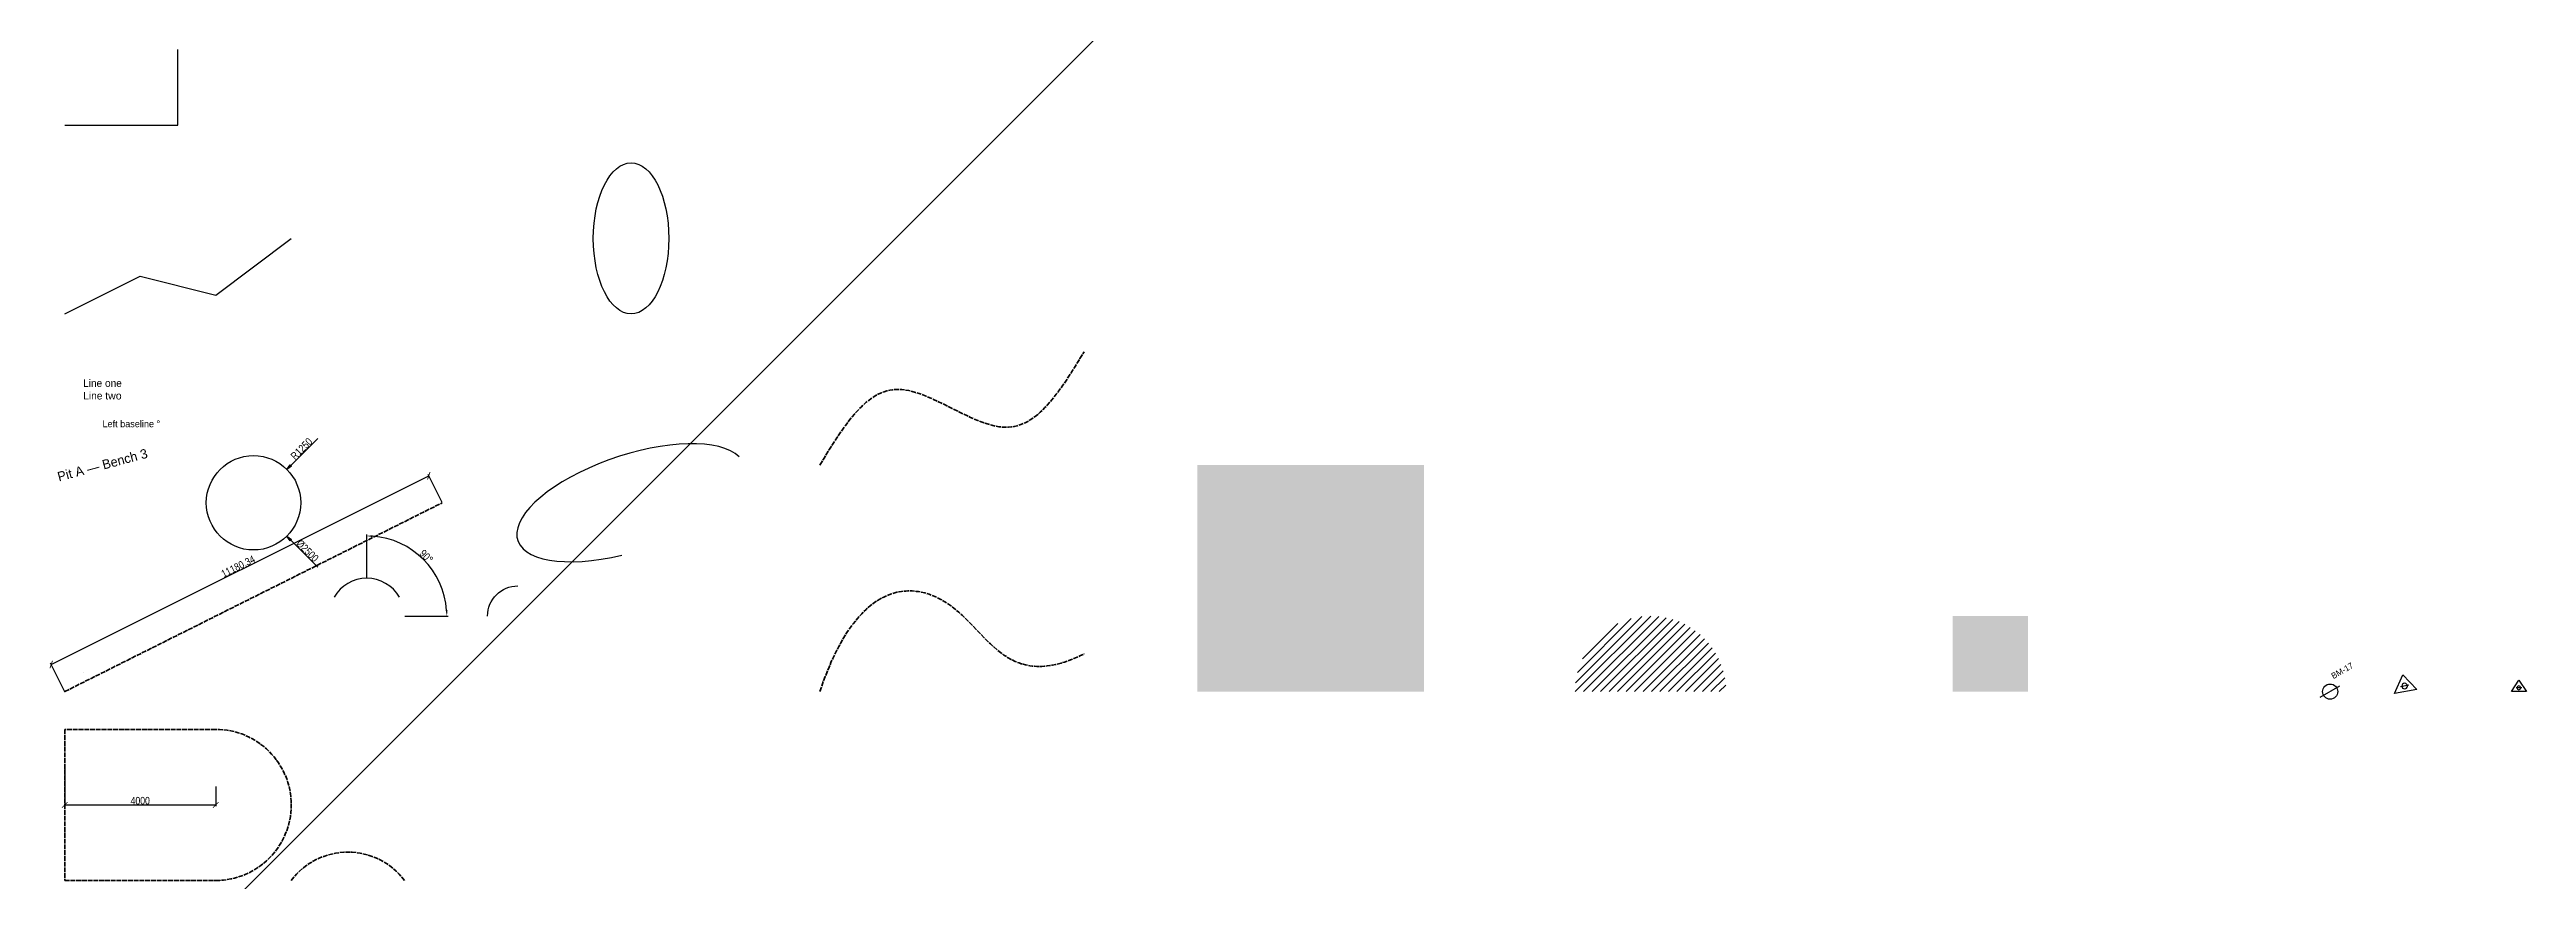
# Model space of a CAD drawing. Header units: metres. Extents: x -19504 to -18848, y 2860450 to 2860670.
import ezdxf
from ezdxf.enums import TextEntityAlignment as Align

# ---------------------------------------------------------------- set-up
doc = ezdxf.new("R2010")
doc.units = ezdxf.units.M
doc.linetypes.add('DASHED', pattern=[1.524, 1.27, -0.254])
doc.layers.add('ANNOTATION', color=2, linetype='Continuous')
doc.layers.add('SURVEY', color=5, linetype='Continuous')
doc.layers.add('CREST', color=1, linetype='DASHED', lineweight=35)
doc.layers.add('TOE', color=3, linetype='Continuous', true_color=0x14a05a)
doc.styles.add('OpenSansCondensed-Light', font='OpenSansCondensed-Light.ttf')
doc.dimstyles.new('EZ_CURVED', dxfattribs={"dimtxt": 0.25, "dimasz": 0.25, "dimexe": 0.375, "dimexo": 0.125, "dimgap": 0.1, "dimtad": 1, "dimlfac": 100, "dimzin": 12, "dimdsep": 46, "dimtxsty": 'OpenSansCondensed-Light', "dimcen": 2.5, "dimazin": 2, "dimtfac": 0.5, "dimtmove": 2, "dimatfit": 3, "dimarcsym": 2})
doc.dimstyles.new('EZ_RADIUS', dxfattribs={"dimtxt": 0.25, "dimasz": 0.25, "dimexe": 0.375, "dimexo": 0.125, "dimgap": 0.1, "dimtad": 1, "dimlfac": 100, "dimzin": 12, "dimdsep": 46, "dimtxsty": 'OpenSansCondensed-Light', "dimblk": 'CLOSEDBLANK', "dimcen": 0, "dimazin": 3, "dimtfac": 0.5, "dimtofl": 0, "dimtmove": 1, "dimatfit": 3})
doc.dimstyles.new('EZDXF', dxfattribs={"dimtxt": 0.25, "dimasz": 0.175, "dimexe": 0.375, "dimexo": 0.125, "dimgap": 0.1, "dimtad": 1, "dimlfac": 100, "dimzin": 12, "dimdsep": 46, "dimtxsty": 'OpenSansCondensed-Light', "dimblk": 'ARCHTICK', "dimcen": 2.5, "dimazin": 3, "dimtfac": 0.5, "dimtmove": 2, "dimatfit": 3})

# ---------------------------------------------------------------- blocks, each defined once
blk = doc.blocks.new('_ARCHTICK')
at = {"color": 0, "linetype": 'BYBLOCK', "const_width": 0.15}
blk.add_lwpolyline([(-0.5, -0.5), (0.5, 0.5)], dxfattribs=at)
blk = doc.blocks.new('_CLOSEDBLANK')
at = {"color": 0, "linetype": 'BYBLOCK'}
blk.add_lwpolyline([(-1, 0.16), (0, 0), (-1, -0.16)], close=True, dxfattribs=at)
blk = doc.blocks.new('*D3')
blk.add_line((-19440.1, 2860559.9), (-19432.96, 2860567.04))
at = {"layer": 'Defpoints'}
for p in [(-19441.16, 2860558.84), (-19450, 2860550)]:
    blk.add_point(p, dxfattribs=at)
at = {"layer": 'ANNOTATION', "xscale": 1.5, "yscale": 1.5, "rotation": 225.00000000022405}
blk.add_blockref('_CLOSEDBLANK', (-19441.16, 2860558.84), dxfattribs=at)
at = {"layer": 'ANNOTATION', "insert": (-19437.27, 2860564.28), "char_height": 2, "attachment_point": 5, "rotation": 45, "style": 'OpenSansCondensed-Light'}
blk.add_mtext('R1250', dxfattribs=at)
blk = doc.blocks.new('*D4')
blk.add_line((-19440.1, 2860540.1), (-19432.96, 2860532.96))
at = {"layer": 'Defpoints'}
for p in [(-19450, 2860550), (-19441.16, 2860541.16)]:
    blk.add_point(p, dxfattribs=at)
at = {"layer": 'ANNOTATION', "xscale": 1.5, "yscale": 1.5, "rotation": 134.99999999977595}
blk.add_blockref('_CLOSEDBLANK', (-19441.16, 2860541.16), dxfattribs=at)
at = {"layer": 'ANNOTATION', "insert": (-19435.72, 2860537.27), "char_height": 2, "attachment_point": 5, "rotation": 315, "style": 'OpenSansCondensed-Light'}
blk.add_mtext('%%c2500', dxfattribs=at)
blk = doc.blocks.new('MARKER')
blk.add_line((-1.5, 0), (1.5, 0))
blk.add_circle((0, 0), 1)
blk.add_attdef('ID', (1.2, 1.2), '', height=0.8)
blk = doc.blocks.new('BEACON', base_point=(2, 0))
blk.add_lwpolyline([(0, 0), (4, 0), (2, 3)], close=True)
at = {"xscale": 0.5, "yscale": 0.5}
blk.add_blockref('MARKER', (2, 1), dxfattribs=at)

msp = doc.modelspace()

# ---------------------------------------------------------------- hatches: boundary and pattern name
at = {"layer": 'TOE'}
h = msp.add_hatch(color=7, dxfattribs=at)
h.dxf.hatch_style = 1
h.paths.add_polyline_path([(-19200, 2860500), (-19140, 2860500), (-19140, 2860560), (-19200, 2860560)])
h.paths.add_polyline_path([(-19180, 2860520), (-19160, 2860520), (-19160, 2860540), (-19180, 2860540)], flags=0)
h = msp.add_hatch(dxfattribs=at)
h.set_pattern_fill('ANSI31', scale=0.5)
edge = h.paths.add_edge_path()
edge.add_line((-19100, 2860500), (-19060, 2860500))
edge.add_arc((-19080, 2860500), 20, 0, 180)

# ---------------------------------------------------------------- linework, layer by layer
at = {"layer": 'ANNOTATION'}
msp.add_xline((-19500, 2860400, 1500), (0.707106781, 0.707106781), dxfattribs=at)
at = {"layer": 'CREST'}
for p, q in [((-19500, 2860500, 1500), (-19400, 2860550, 1510)), ((-19500, 2860500, 1500), (-19400, 2860550, 1510)), ((-19495, 2860505, 1500), (-19495, 2860505, 1500))]:
    msp.add_line(p, q, dxfattribs=at)
at = {"layer": 'CREST', "elevation": 1495}
msp.add_lwpolyline([(-19500, 2860450), (-19460, 2860450, 1), (-19460, 2860490), (-19500, 2860490)], format="xyb", close=True, dxfattribs=at)
at = {"layer": 'CREST', "extrusion": (0, 0, -1), "elevation": -1500}
msp.add_lwpolyline([(19440, 2860450, 0.5), (19410, 2860450)], format="xyb", dxfattribs=at)
at = {"layer": 'CREST'}
msp.add_spline([(-19300, 2860560, 1500), (-19280, 2860580, 1500), (-19250, 2860570, 1500), (-19230, 2860590, 1500)], degree=3, dxfattribs=at)
msp.add_open_spline([(-19300, 2860500, 1500), (-19290, 2860530, 1500), (-19260, 2860530, 1500), (-19250, 2860500, 1500), (-19230, 2860510, 1500)], degree=3, dxfattribs=at)
at = {"layer": 'SURVEY'}
msp.add_polyline3d([(-19500, 2860600, 1500), (-19480, 2860610, 1502), (-19460, 2860605, 1504), (-19440, 2860620, 1501)], dxfattribs=at)
msp.add_point((-19500, 2860500, 1500), dxfattribs=at)
at = {"layer": 'TOE'}
msp.add_lwpolyline([(-19500, 2860650), (-19470, 2860650), (-19470, 2860670)], dxfattribs=at)
at = {"layer": 'TOE', "color": 4}
msp.add_circle((-19450, 2860550, 1500), 12.5, dxfattribs=at)
at = {"layer": 'TOE'}
msp.add_arc((-19420, 2860520, 1500), 10, 30, 150, dxfattribs=at)
at = {"layer": 'TOE', "true_color": 0xfa8000, "extrusion": (0, 0, -1)}
msp.add_arc((19380, 2860520, -1500), 8, 0, 90, dxfattribs=at)
at = {"layer": 'TOE'}
msp.add_ellipse((-19350, 2860620, 1500), major_axis=(0, 20), ratio=0.5, dxfattribs=at)
msp.add_ellipse((-19350, 2860550, 1500), major_axis=(30, 10), ratio=0.4, start_param=0.2, end_param=4.5, dxfattribs=at)
msp.add_solid([(-19000, 2860500), (-18980, 2860500), (-19000, 2860520), (-18980, 2860520)], dxfattribs=at)

# ---------------------------------------------------------------- block references
at = {"layer": 'SURVEY', "xscale": 2, "yscale": 2, "rotation": 30}
msp.add_blockref('MARKER', (-18900, 2860500, 1500), dxfattribs=at).add_auto_attribs({'ID': 'BM-17'})
at = {"layer": 'SURVEY', "xscale": -1.5, "yscale": 1.5, "rotation": 10}
msp.add_blockref('BEACON', (-18880, 2860500, 1500), dxfattribs=at)
at = {"layer": 'SURVEY', "extrusion": (0, 0, -1)}
msp.add_blockref('BEACON', (18850, 2860500, -1500), dxfattribs=at)

# ---------------------------------------------------------------- texts
at = {"layer": 'ANNOTATION'}
msp.add_text('Left baseline %%d', height=1.8, dxfattribs=at).set_placement((-19490, 2860570, 1500))
msp.add_text('Pit A — Bench 3', height=2.5, rotation=15, dxfattribs=at).set_placement((-19490, 2860560), align=Align.MIDDLE_CENTER)
at = {"layer": 'ANNOTATION', "insert": (-19490, 2860580, 1500), "char_height": 2, "width": 40, "attachment_point": 5}
msp.add_mtext('Line one\\PLine {\\fArial;two}', dxfattribs=at)

# ---------------------------------------------------------------- dimensions: what is measured, and where the dimension line sits
at = {"layer": 'ANNOTATION'}
dim = msp.add_radius_dim(center=(-19450, 2860550), mpoint=(-19441.16117, 2860558.83883), dimstyle='EZ_RADIUS', override={"dimtxt": 2, "dimasz": 1.5}, dxfattribs=at)
dim.commit()
dim.dimension.update_dxf_attribs({"geometry": '*D3', "text_midpoint": (-19437.27208, 2860564.28356)})
msp.add_linear_dim(base=(-19503.57771, 2860507.15542), p1=(-19500, 2860500), p2=(-19400, 2860550), angle=26.56505118, dimstyle='EZDXF', override={"dimtxt": 2, "dimasz": 1.5}, dxfattribs=at).render()
dim = msp.add_diameter_dim_2p(p1=(-19458.83883, 2860558.83883), p2=(-19441.16117, 2860541.16117), dimstyle='EZ_RADIUS', override={"dimtxt": 2, "dimasz": 1.5}, dxfattribs=at)
dim.commit()
dim.dimension.update_dxf_attribs({"geometry": '*D4', "text_midpoint": (-19435.71644, 2860537.27208)})
msp.add_angular_dim_3p(base=(-19405, 2860535), center=(-19420, 2860520), p1=(-19410, 2860520), p2=(-19420, 2860530), dimstyle='EZ_CURVED', override={"dimtxt": 2, "dimasz": 1.5}, dxfattribs=at).render()
msp.add_linear_dim(base=(-19500, 2860470), p1=(-19500, 2860480), p2=(-19460, 2860475), dimstyle='EZDXF', override={"dimtxt": 2, "dimasz": 1.5}, dxfattribs=at).render()

doc.saveas('drawing.dxf')
